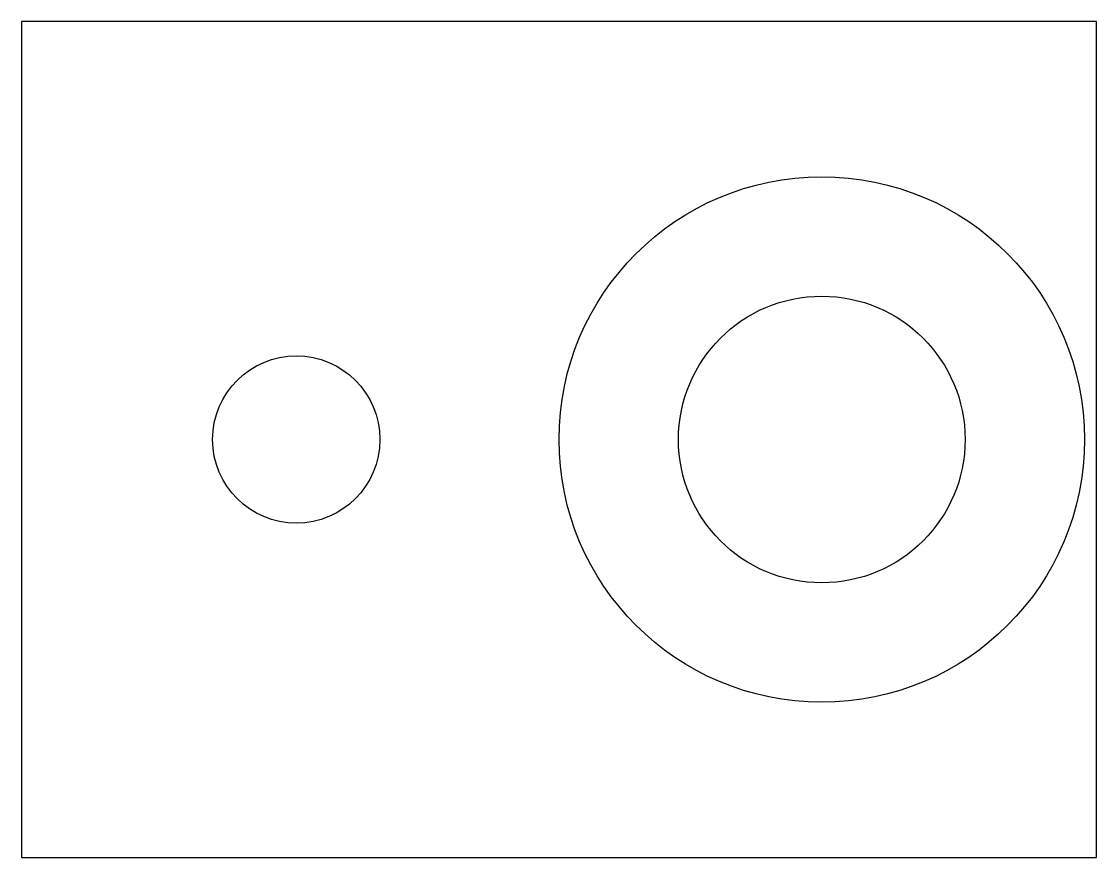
# Model space of a CAD drawing. Header units: millimetres. Extents: x -45 to 45, y -35 to 35.
import ezdxf

# ---------------------------------------------------------------- set-up
doc = ezdxf.new("R2010")
doc.units = ezdxf.units.MM
for name, color, linetype in [('A_M16_2_INTERNAL_Z-20', 2, 'CONTINUOUS'), ('B_RING_AROUND_THE_BOSS_Z-15', 3, 'CONTINUOUS'), ('BLANK', 1, 'CONTINUOUS'), ('C_M24_2_EXTERNAL_BOSS', 4, 'CONTINUOUS')]:
    doc.layers.add(name, color=color, linetype=linetype)

msp = doc.modelspace()

# ---------------------------------------------------------------- linework, layer by layer
at = {"layer": 'A_M16_2_INTERNAL_Z-20'}
msp.add_circle((-22, 0), 7, dxfattribs=at)
at = {"layer": 'B_RING_AROUND_THE_BOSS_Z-15'}
msp.add_circle((22, 0), 22, dxfattribs=at)
at = {"layer": 'BLANK'}
for p, q in [((45, 35), (-45, 35)), ((-45, 35), (-45, -35)), ((45, -35), (45, 35)), ((-45, -35), (45, -35))]:
    msp.add_line(p, q, dxfattribs=at)
at = {"layer": 'C_M24_2_EXTERNAL_BOSS'}
msp.add_circle((22, 0), 12, dxfattribs=at)

doc.saveas('drawing.dxf')
